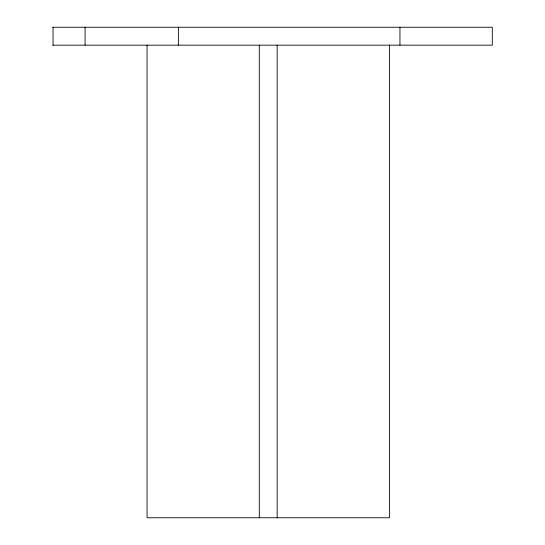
<?xml version="1.0" encoding="UTF-8"?>
<svg xmlns="http://www.w3.org/2000/svg" width="545" height="545" viewBox="0 0 545 545"><rect width="100%" height="100%" fill="white"/><g stroke="black" fill="none" stroke-linecap="round" stroke-linejoin="round"><path stroke-width="0.82" d="M52.702 27.25L492.298 27.25L492.298 45.167L52.702 45.167M399.948 27.25L399.948 45.167M389.396 45.167L389.396 517.75L147.055 517.75L147.055 45.167M277.16 45.167L277.16 517.75M259.291 45.167L259.291 517.75M178.372 27.25L178.372 45.167M85.081 27.25L85.081 45.167M53.035 27.25L53.035 45.167"/></g></svg>
